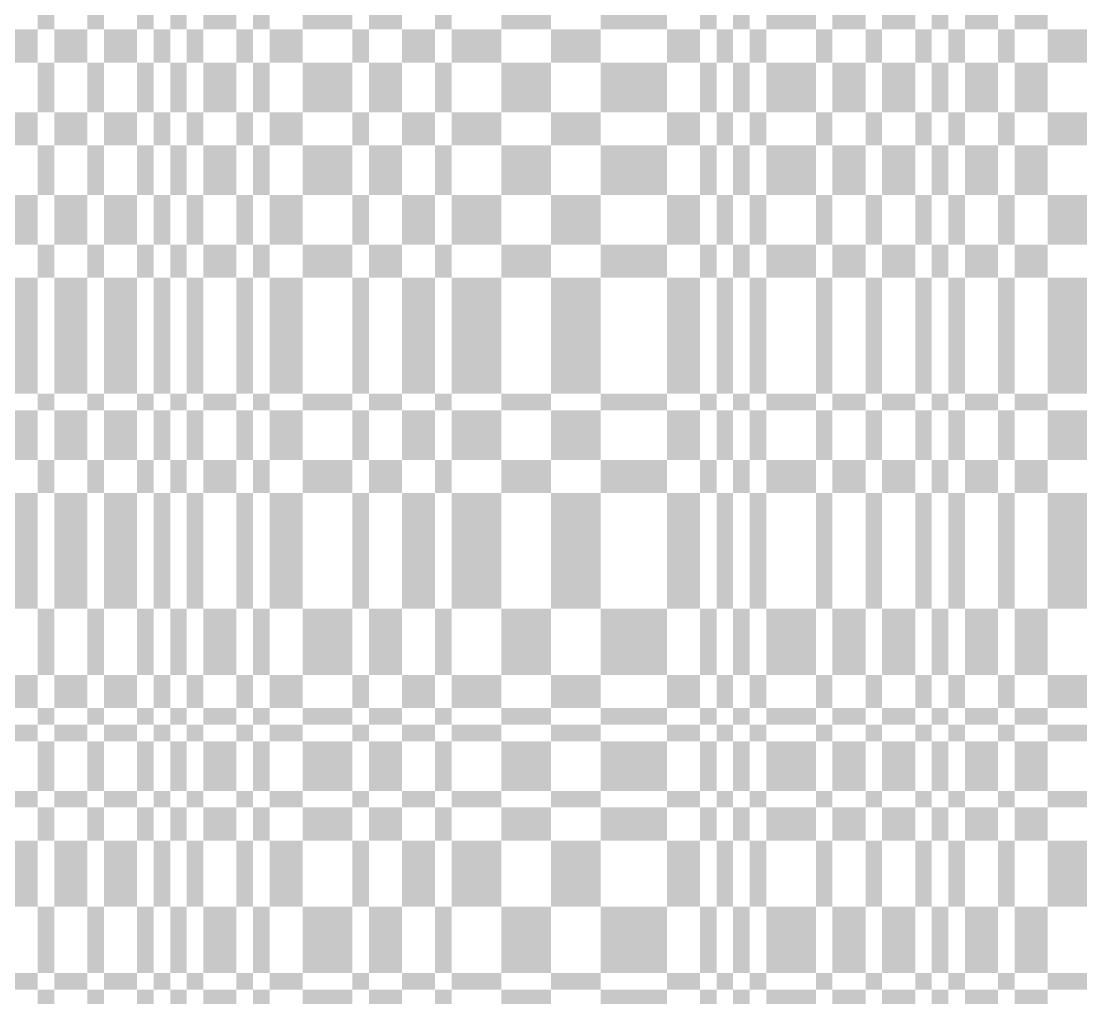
# Model space of a CAD drawing. Extents: x 0 to 10, y 0 to 10.
# Drawn here: x 6.22 to 7.5, y 6.29 to 7.47 of the extents above; entities that cross this region are included whole.
import ezdxf

# ---------------------------------------------------------------- set-up
doc = ezdxf.new("R2010")
doc.units = 0
doc.header["$MEASUREMENT"] = 0
doc.layers.add('CHROME', color=7, linetype='Continuous')

msp = doc.modelspace()

# ---------------------------------------------------------------- linework, layer by layer
at = {"layer": 'CHROME'}
for points in [[(6.24, 7.46), (6.26, 7.46), (6.24, 7.48), (6.26, 7.48)], [(6.3, 7.46), (6.32, 7.46), (6.3, 7.48), (6.32, 7.48)], [(6.36, 7.46), (6.38, 7.46), (6.36, 7.48), (6.38, 7.48)], [(6.4, 7.46), (6.42, 7.46), (6.4, 7.48), (6.42, 7.48)], [(6.44, 7.46), (6.48, 7.46), (6.44, 7.48), (6.48, 7.48)], [(6.5, 7.46), (6.52, 7.46), (6.5, 7.48), (6.52, 7.48)], [(6.56, 7.46), (6.62, 7.46), (6.56, 7.48), (6.62, 7.48)], [(6.64, 7.46), (6.68, 7.46), (6.64, 7.48), (6.68, 7.48)], [(6.72, 7.46), (6.74, 7.46), (6.72, 7.48), (6.74, 7.48)], [(6.8, 7.46), (6.86, 7.46), (6.8, 7.48), (6.86, 7.48)], [(6.92, 7.46), (7, 7.46), (6.92, 7.48), (7, 7.48)], [(7.04, 7.46), (7.06, 7.46), (7.04, 7.48), (7.06, 7.48)], [(7.08, 7.46), (7.1, 7.46), (7.08, 7.48), (7.1, 7.48)], [(7.12, 7.46), (7.18, 7.46), (7.12, 7.48), (7.18, 7.48)], [(7.2, 7.46), (7.24, 7.46), (7.2, 7.48), (7.24, 7.48)], [(7.26, 7.46), (7.3, 7.46), (7.26, 7.48), (7.3, 7.48)], [(7.32, 7.46), (7.34, 7.46), (7.32, 7.48), (7.34, 7.48)], [(7.36, 7.46), (7.4, 7.46), (7.36, 7.48), (7.4, 7.48)], [(7.42, 7.46), (7.46, 7.46), (7.42, 7.48), (7.46, 7.48)], [(6.2, 7.42), (6.24, 7.42), (6.2, 7.46), (6.24, 7.46)], [(6.26, 7.42), (6.3, 7.42), (6.26, 7.46), (6.3, 7.46)], [(6.32, 7.42), (6.36, 7.42), (6.32, 7.46), (6.36, 7.46)], [(6.38, 7.42), (6.4, 7.42), (6.38, 7.46), (6.4, 7.46)], [(6.42, 7.42), (6.44, 7.42), (6.42, 7.46), (6.44, 7.46)], [(6.48, 7.42), (6.5, 7.42), (6.48, 7.46), (6.5, 7.46)], [(6.52, 7.42), (6.56, 7.42), (6.52, 7.46), (6.56, 7.46)], [(6.62, 7.42), (6.64, 7.42), (6.62, 7.46), (6.64, 7.46)], [(6.68, 7.42), (6.72, 7.42), (6.68, 7.46), (6.72, 7.46)], [(6.74, 7.42), (6.8, 7.42), (6.74, 7.46), (6.8, 7.46)], [(6.86, 7.42), (6.92, 7.42), (6.86, 7.46), (6.92, 7.46)], [(7, 7.42), (7.04, 7.42), (7, 7.46), (7.04, 7.46)], [(7.06, 7.42), (7.08, 7.42), (7.06, 7.46), (7.08, 7.46)], [(7.1, 7.42), (7.12, 7.42), (7.1, 7.46), (7.12, 7.46)], [(7.18, 7.42), (7.2, 7.42), (7.18, 7.46), (7.2, 7.46)], [(7.24, 7.42), (7.26, 7.42), (7.24, 7.46), (7.26, 7.46)], [(7.3, 7.42), (7.32, 7.42), (7.3, 7.46), (7.32, 7.46)], [(7.34, 7.42), (7.36, 7.42), (7.34, 7.46), (7.36, 7.46)], [(7.4, 7.42), (7.42, 7.42), (7.4, 7.46), (7.42, 7.46)], [(7.46, 7.42), (7.54, 7.42), (7.46, 7.46), (7.54, 7.46)], [(6.24, 7.36), (6.26, 7.36), (6.24, 7.42), (6.26, 7.42)], [(6.3, 7.36), (6.32, 7.36), (6.3, 7.42), (6.32, 7.42)], [(6.36, 7.36), (6.38, 7.36), (6.36, 7.42), (6.38, 7.42)], [(6.4, 7.36), (6.42, 7.36), (6.4, 7.42), (6.42, 7.42)], [(6.44, 7.36), (6.48, 7.36), (6.44, 7.42), (6.48, 7.42)], [(6.5, 7.36), (6.52, 7.36), (6.5, 7.42), (6.52, 7.42)], [(6.56, 7.36), (6.62, 7.36), (6.56, 7.42), (6.62, 7.42)], [(6.64, 7.36), (6.68, 7.36), (6.64, 7.42), (6.68, 7.42)], [(6.72, 7.36), (6.74, 7.36), (6.72, 7.42), (6.74, 7.42)], [(6.8, 7.36), (6.86, 7.36), (6.8, 7.42), (6.86, 7.42)], [(6.92, 7.36), (7, 7.36), (6.92, 7.42), (7, 7.42)], [(7.04, 7.36), (7.06, 7.36), (7.04, 7.42), (7.06, 7.42)], [(7.08, 7.36), (7.1, 7.36), (7.08, 7.42), (7.1, 7.42)], [(7.12, 7.36), (7.18, 7.36), (7.12, 7.42), (7.18, 7.42)], [(7.2, 7.36), (7.24, 7.36), (7.2, 7.42), (7.24, 7.42)], [(7.26, 7.36), (7.3, 7.36), (7.26, 7.42), (7.3, 7.42)], [(7.32, 7.36), (7.34, 7.36), (7.32, 7.42), (7.34, 7.42)], [(7.36, 7.36), (7.4, 7.36), (7.36, 7.42), (7.4, 7.42)], [(7.42, 7.36), (7.46, 7.36), (7.42, 7.42), (7.46, 7.42)], [(6.2, 7.32), (6.24, 7.32), (6.2, 7.36), (6.24, 7.36)], [(6.26, 7.32), (6.3, 7.32), (6.26, 7.36), (6.3, 7.36)], [(6.32, 7.32), (6.36, 7.32), (6.32, 7.36), (6.36, 7.36)], [(6.38, 7.32), (6.4, 7.32), (6.38, 7.36), (6.4, 7.36)], [(6.42, 7.32), (6.44, 7.32), (6.42, 7.36), (6.44, 7.36)], [(6.48, 7.32), (6.5, 7.32), (6.48, 7.36), (6.5, 7.36)], [(6.52, 7.32), (6.56, 7.32), (6.52, 7.36), (6.56, 7.36)], [(6.62, 7.32), (6.64, 7.32), (6.62, 7.36), (6.64, 7.36)], [(6.68, 7.32), (6.72, 7.32), (6.68, 7.36), (6.72, 7.36)], [(6.74, 7.32), (6.8, 7.32), (6.74, 7.36), (6.8, 7.36)], [(6.86, 7.32), (6.92, 7.32), (6.86, 7.36), (6.92, 7.36)], [(7, 7.32), (7.04, 7.32), (7, 7.36), (7.04, 7.36)], [(7.06, 7.32), (7.08, 7.32), (7.06, 7.36), (7.08, 7.36)], [(7.1, 7.32), (7.12, 7.32), (7.1, 7.36), (7.12, 7.36)], [(7.18, 7.32), (7.2, 7.32), (7.18, 7.36), (7.2, 7.36)], [(7.24, 7.32), (7.26, 7.32), (7.24, 7.36), (7.26, 7.36)], [(7.3, 7.32), (7.32, 7.32), (7.3, 7.36), (7.32, 7.36)], [(7.34, 7.32), (7.36, 7.32), (7.34, 7.36), (7.36, 7.36)], [(7.4, 7.32), (7.42, 7.32), (7.4, 7.36), (7.42, 7.36)], [(7.46, 7.32), (7.54, 7.32), (7.46, 7.36), (7.54, 7.36)], [(6.24, 7.26), (6.26, 7.26), (6.24, 7.32), (6.26, 7.32)], [(6.3, 7.26), (6.32, 7.26), (6.3, 7.32), (6.32, 7.32)], [(6.36, 7.26), (6.38, 7.26), (6.36, 7.32), (6.38, 7.32)], [(6.4, 7.26), (6.42, 7.26), (6.4, 7.32), (6.42, 7.32)], [(6.44, 7.26), (6.48, 7.26), (6.44, 7.32), (6.48, 7.32)], [(6.5, 7.26), (6.52, 7.26), (6.5, 7.32), (6.52, 7.32)], [(6.56, 7.26), (6.62, 7.26), (6.56, 7.32), (6.62, 7.32)], [(6.64, 7.26), (6.68, 7.26), (6.64, 7.32), (6.68, 7.32)], [(6.72, 7.26), (6.74, 7.26), (6.72, 7.32), (6.74, 7.32)], [(6.8, 7.26), (6.86, 7.26), (6.8, 7.32), (6.86, 7.32)], [(6.92, 7.26), (7, 7.26), (6.92, 7.32), (7, 7.32)], [(7.04, 7.26), (7.06, 7.26), (7.04, 7.32), (7.06, 7.32)], [(7.08, 7.26), (7.1, 7.26), (7.08, 7.32), (7.1, 7.32)], [(7.12, 7.26), (7.18, 7.26), (7.12, 7.32), (7.18, 7.32)], [(7.2, 7.26), (7.24, 7.26), (7.2, 7.32), (7.24, 7.32)], [(7.26, 7.26), (7.3, 7.26), (7.26, 7.32), (7.3, 7.32)], [(7.32, 7.26), (7.34, 7.26), (7.32, 7.32), (7.34, 7.32)], [(7.36, 7.26), (7.4, 7.26), (7.36, 7.32), (7.4, 7.32)], [(7.42, 7.26), (7.46, 7.26), (7.42, 7.32), (7.46, 7.32)], [(6.2, 7.2), (6.24, 7.2), (6.2, 7.26), (6.24, 7.26)], [(6.26, 7.2), (6.3, 7.2), (6.26, 7.26), (6.3, 7.26)], [(6.32, 7.2), (6.36, 7.2), (6.32, 7.26), (6.36, 7.26)], [(6.38, 7.2), (6.4, 7.2), (6.38, 7.26), (6.4, 7.26)], [(6.42, 7.2), (6.44, 7.2), (6.42, 7.26), (6.44, 7.26)], [(6.48, 7.2), (6.5, 7.2), (6.48, 7.26), (6.5, 7.26)], [(6.52, 7.2), (6.56, 7.2), (6.52, 7.26), (6.56, 7.26)], [(6.62, 7.2), (6.64, 7.2), (6.62, 7.26), (6.64, 7.26)], [(6.68, 7.2), (6.72, 7.2), (6.68, 7.26), (6.72, 7.26)], [(6.74, 7.2), (6.8, 7.2), (6.74, 7.26), (6.8, 7.26)], [(6.86, 7.2), (6.92, 7.2), (6.86, 7.26), (6.92, 7.26)], [(7, 7.2), (7.04, 7.2), (7, 7.26), (7.04, 7.26)], [(7.06, 7.2), (7.08, 7.2), (7.06, 7.26), (7.08, 7.26)], [(7.1, 7.2), (7.12, 7.2), (7.1, 7.26), (7.12, 7.26)], [(7.18, 7.2), (7.2, 7.2), (7.18, 7.26), (7.2, 7.26)], [(7.24, 7.2), (7.26, 7.2), (7.24, 7.26), (7.26, 7.26)], [(7.3, 7.2), (7.32, 7.2), (7.3, 7.26), (7.32, 7.26)], [(7.34, 7.2), (7.36, 7.2), (7.34, 7.26), (7.36, 7.26)], [(7.4, 7.2), (7.42, 7.2), (7.4, 7.26), (7.42, 7.26)], [(7.46, 7.2), (7.54, 7.2), (7.46, 7.26), (7.54, 7.26)], [(6.24, 7.16), (6.26, 7.16), (6.24, 7.2), (6.26, 7.2)], [(6.3, 7.16), (6.32, 7.16), (6.3, 7.2), (6.32, 7.2)], [(6.36, 7.16), (6.38, 7.16), (6.36, 7.2), (6.38, 7.2)], [(6.4, 7.16), (6.42, 7.16), (6.4, 7.2), (6.42, 7.2)], [(6.44, 7.16), (6.48, 7.16), (6.44, 7.2), (6.48, 7.2)], [(6.5, 7.16), (6.52, 7.16), (6.5, 7.2), (6.52, 7.2)], [(6.56, 7.16), (6.62, 7.16), (6.56, 7.2), (6.62, 7.2)], [(6.64, 7.16), (6.68, 7.16), (6.64, 7.2), (6.68, 7.2)], [(6.72, 7.16), (6.74, 7.16), (6.72, 7.2), (6.74, 7.2)], [(6.8, 7.16), (6.86, 7.16), (6.8, 7.2), (6.86, 7.2)], [(6.92, 7.16), (7, 7.16), (6.92, 7.2), (7, 7.2)], [(7.04, 7.16), (7.06, 7.16), (7.04, 7.2), (7.06, 7.2)], [(7.08, 7.16), (7.1, 7.16), (7.08, 7.2), (7.1, 7.2)], [(7.12, 7.16), (7.18, 7.16), (7.12, 7.2), (7.18, 7.2)], [(7.2, 7.16), (7.24, 7.16), (7.2, 7.2), (7.24, 7.2)], [(7.26, 7.16), (7.3, 7.16), (7.26, 7.2), (7.3, 7.2)], [(7.32, 7.16), (7.34, 7.16), (7.32, 7.2), (7.34, 7.2)], [(7.36, 7.16), (7.4, 7.16), (7.36, 7.2), (7.4, 7.2)], [(7.42, 7.16), (7.46, 7.16), (7.42, 7.2), (7.46, 7.2)], [(6.2, 7.02), (6.24, 7.02), (6.2, 7.16), (6.24, 7.16)], [(6.26, 7.02), (6.3, 7.02), (6.26, 7.16), (6.3, 7.16)], [(6.32, 7.02), (6.36, 7.02), (6.32, 7.16), (6.36, 7.16)], [(6.38, 7.02), (6.4, 7.02), (6.38, 7.16), (6.4, 7.16)], [(6.42, 7.02), (6.44, 7.02), (6.42, 7.16), (6.44, 7.16)], [(6.48, 7.02), (6.5, 7.02), (6.48, 7.16), (6.5, 7.16)], [(6.52, 7.02), (6.56, 7.02), (6.52, 7.16), (6.56, 7.16)], [(6.62, 7.02), (6.64, 7.02), (6.62, 7.16), (6.64, 7.16)], [(6.68, 7.02), (6.72, 7.02), (6.68, 7.16), (6.72, 7.16)], [(6.74, 7.02), (6.8, 7.02), (6.74, 7.16), (6.8, 7.16)], [(6.86, 7.02), (6.92, 7.02), (6.86, 7.16), (6.92, 7.16)], [(7, 7.02), (7.04, 7.02), (7, 7.16), (7.04, 7.16)], [(7.06, 7.02), (7.08, 7.02), (7.06, 7.16), (7.08, 7.16)], [(7.1, 7.02), (7.12, 7.02), (7.1, 7.16), (7.12, 7.16)], [(7.18, 7.02), (7.2, 7.02), (7.18, 7.16), (7.2, 7.16)], [(7.24, 7.02), (7.26, 7.02), (7.24, 7.16), (7.26, 7.16)], [(7.3, 7.02), (7.32, 7.02), (7.3, 7.16), (7.32, 7.16)], [(7.34, 7.02), (7.36, 7.02), (7.34, 7.16), (7.36, 7.16)], [(7.4, 7.02), (7.42, 7.02), (7.4, 7.16), (7.42, 7.16)], [(7.46, 7.02), (7.54, 7.02), (7.46, 7.16), (7.54, 7.16)], [(6.24, 7), (6.26, 7), (6.24, 7.02), (6.26, 7.02)], [(6.3, 7), (6.32, 7), (6.3, 7.02), (6.32, 7.02)], [(6.36, 7), (6.38, 7), (6.36, 7.02), (6.38, 7.02)], [(6.4, 7), (6.42, 7), (6.4, 7.02), (6.42, 7.02)], [(6.44, 7), (6.48, 7), (6.44, 7.02), (6.48, 7.02)], [(6.5, 7), (6.52, 7), (6.5, 7.02), (6.52, 7.02)], [(6.56, 7), (6.62, 7), (6.56, 7.02), (6.62, 7.02)], [(6.64, 7), (6.68, 7), (6.64, 7.02), (6.68, 7.02)], [(6.72, 7), (6.74, 7), (6.72, 7.02), (6.74, 7.02)], [(6.8, 7), (6.86, 7), (6.8, 7.02), (6.86, 7.02)], [(6.92, 7), (7, 7), (6.92, 7.02), (7, 7.02)], [(7.04, 7), (7.06, 7), (7.04, 7.02), (7.06, 7.02)], [(7.08, 7), (7.1, 7), (7.08, 7.02), (7.1, 7.02)], [(7.12, 7), (7.18, 7), (7.12, 7.02), (7.18, 7.02)], [(7.2, 7), (7.24, 7), (7.2, 7.02), (7.24, 7.02)], [(7.26, 7), (7.3, 7), (7.26, 7.02), (7.3, 7.02)], [(7.32, 7), (7.34, 7), (7.32, 7.02), (7.34, 7.02)], [(7.36, 7), (7.4, 7), (7.36, 7.02), (7.4, 7.02)], [(7.42, 7), (7.46, 7), (7.42, 7.02), (7.46, 7.02)], [(6.2, 6.94), (6.24, 6.94), (6.2, 7), (6.24, 7)], [(6.26, 6.94), (6.3, 6.94), (6.26, 7), (6.3, 7)], [(6.32, 6.94), (6.36, 6.94), (6.32, 7), (6.36, 7)], [(6.38, 6.94), (6.4, 6.94), (6.38, 7), (6.4, 7)], [(6.42, 6.94), (6.44, 6.94), (6.42, 7), (6.44, 7)], [(6.48, 6.94), (6.5, 6.94), (6.48, 7), (6.5, 7)], [(6.52, 6.94), (6.56, 6.94), (6.52, 7), (6.56, 7)], [(6.62, 6.94), (6.64, 6.94), (6.62, 7), (6.64, 7)], [(6.68, 6.94), (6.72, 6.94), (6.68, 7), (6.72, 7)], [(6.74, 6.94), (6.8, 6.94), (6.74, 7), (6.8, 7)], [(6.86, 6.94), (6.92, 6.94), (6.86, 7), (6.92, 7)], [(7, 6.94), (7.04, 6.94), (7, 7), (7.04, 7)], [(7.06, 6.94), (7.08, 6.94), (7.06, 7), (7.08, 7)], [(7.1, 6.94), (7.12, 6.94), (7.1, 7), (7.12, 7)], [(7.18, 6.94), (7.2, 6.94), (7.18, 7), (7.2, 7)], [(7.24, 6.94), (7.26, 6.94), (7.24, 7), (7.26, 7)], [(7.3, 6.94), (7.32, 6.94), (7.3, 7), (7.32, 7)], [(7.34, 6.94), (7.36, 6.94), (7.34, 7), (7.36, 7)], [(7.4, 6.94), (7.42, 6.94), (7.4, 7), (7.42, 7)], [(7.46, 6.94), (7.54, 6.94), (7.46, 7), (7.54, 7)], [(6.24, 6.9), (6.26, 6.9), (6.24, 6.94), (6.26, 6.94)], [(6.3, 6.9), (6.32, 6.9), (6.3, 6.94), (6.32, 6.94)], [(6.36, 6.9), (6.38, 6.9), (6.36, 6.94), (6.38, 6.94)], [(6.4, 6.9), (6.42, 6.9), (6.4, 6.94), (6.42, 6.94)], [(6.44, 6.9), (6.48, 6.9), (6.44, 6.94), (6.48, 6.94)], [(6.5, 6.9), (6.52, 6.9), (6.5, 6.94), (6.52, 6.94)], [(6.56, 6.9), (6.62, 6.9), (6.56, 6.94), (6.62, 6.94)], [(6.64, 6.9), (6.68, 6.9), (6.64, 6.94), (6.68, 6.94)], [(6.72, 6.9), (6.74, 6.9), (6.72, 6.94), (6.74, 6.94)], [(6.8, 6.9), (6.86, 6.9), (6.8, 6.94), (6.86, 6.94)], [(6.92, 6.9), (7, 6.9), (6.92, 6.94), (7, 6.94)], [(7.04, 6.9), (7.06, 6.9), (7.04, 6.94), (7.06, 6.94)], [(7.08, 6.9), (7.1, 6.9), (7.08, 6.94), (7.1, 6.94)], [(7.12, 6.9), (7.18, 6.9), (7.12, 6.94), (7.18, 6.94)], [(7.2, 6.9), (7.24, 6.9), (7.2, 6.94), (7.24, 6.94)], [(7.26, 6.9), (7.3, 6.9), (7.26, 6.94), (7.3, 6.94)], [(7.32, 6.9), (7.34, 6.9), (7.32, 6.94), (7.34, 6.94)], [(7.36, 6.9), (7.4, 6.9), (7.36, 6.94), (7.4, 6.94)], [(7.42, 6.9), (7.46, 6.9), (7.42, 6.94), (7.46, 6.94)], [(6.2, 6.76), (6.24, 6.76), (6.2, 6.9), (6.24, 6.9)], [(6.26, 6.76), (6.3, 6.76), (6.26, 6.9), (6.3, 6.9)], [(6.32, 6.76), (6.36, 6.76), (6.32, 6.9), (6.36, 6.9)], [(6.38, 6.76), (6.4, 6.76), (6.38, 6.9), (6.4, 6.9)], [(6.42, 6.76), (6.44, 6.76), (6.42, 6.9), (6.44, 6.9)], [(6.48, 6.76), (6.5, 6.76), (6.48, 6.9), (6.5, 6.9)], [(6.52, 6.76), (6.56, 6.76), (6.52, 6.9), (6.56, 6.9)], [(6.62, 6.76), (6.64, 6.76), (6.62, 6.9), (6.64, 6.9)], [(6.68, 6.76), (6.72, 6.76), (6.68, 6.9), (6.72, 6.9)], [(6.74, 6.76), (6.8, 6.76), (6.74, 6.9), (6.8, 6.9)], [(6.86, 6.76), (6.92, 6.76), (6.86, 6.9), (6.92, 6.9)], [(7, 6.76), (7.04, 6.76), (7, 6.9), (7.04, 6.9)], [(7.06, 6.76), (7.08, 6.76), (7.06, 6.9), (7.08, 6.9)], [(7.1, 6.76), (7.12, 6.76), (7.1, 6.9), (7.12, 6.9)], [(7.18, 6.76), (7.2, 6.76), (7.18, 6.9), (7.2, 6.9)], [(7.24, 6.76), (7.26, 6.76), (7.24, 6.9), (7.26, 6.9)], [(7.3, 6.76), (7.32, 6.76), (7.3, 6.9), (7.32, 6.9)], [(7.34, 6.76), (7.36, 6.76), (7.34, 6.9), (7.36, 6.9)], [(7.4, 6.76), (7.42, 6.76), (7.4, 6.9), (7.42, 6.9)], [(7.46, 6.76), (7.54, 6.76), (7.46, 6.9), (7.54, 6.9)], [(6.24, 6.68), (6.26, 6.68), (6.24, 6.76), (6.26, 6.76)], [(6.3, 6.68), (6.32, 6.68), (6.3, 6.76), (6.32, 6.76)], [(6.36, 6.68), (6.38, 6.68), (6.36, 6.76), (6.38, 6.76)], [(6.4, 6.68), (6.42, 6.68), (6.4, 6.76), (6.42, 6.76)], [(6.44, 6.68), (6.48, 6.68), (6.44, 6.76), (6.48, 6.76)], [(6.5, 6.68), (6.52, 6.68), (6.5, 6.76), (6.52, 6.76)], [(6.56, 6.68), (6.62, 6.68), (6.56, 6.76), (6.62, 6.76)], [(6.64, 6.68), (6.68, 6.68), (6.64, 6.76), (6.68, 6.76)], [(6.72, 6.68), (6.74, 6.68), (6.72, 6.76), (6.74, 6.76)], [(6.8, 6.68), (6.86, 6.68), (6.8, 6.76), (6.86, 6.76)], [(6.92, 6.68), (7, 6.68), (6.92, 6.76), (7, 6.76)], [(7.04, 6.68), (7.06, 6.68), (7.04, 6.76), (7.06, 6.76)], [(7.08, 6.68), (7.1, 6.68), (7.08, 6.76), (7.1, 6.76)], [(7.12, 6.68), (7.18, 6.68), (7.12, 6.76), (7.18, 6.76)], [(7.2, 6.68), (7.24, 6.68), (7.2, 6.76), (7.24, 6.76)], [(7.26, 6.68), (7.3, 6.68), (7.26, 6.76), (7.3, 6.76)], [(7.32, 6.68), (7.34, 6.68), (7.32, 6.76), (7.34, 6.76)], [(7.36, 6.68), (7.4, 6.68), (7.36, 6.76), (7.4, 6.76)], [(7.42, 6.68), (7.46, 6.68), (7.42, 6.76), (7.46, 6.76)], [(6.2, 6.64), (6.24, 6.64), (6.2, 6.68), (6.24, 6.68)], [(6.26, 6.64), (6.3, 6.64), (6.26, 6.68), (6.3, 6.68)], [(6.32, 6.64), (6.36, 6.64), (6.32, 6.68), (6.36, 6.68)], [(6.38, 6.64), (6.4, 6.64), (6.38, 6.68), (6.4, 6.68)], [(6.42, 6.64), (6.44, 6.64), (6.42, 6.68), (6.44, 6.68)], [(6.48, 6.64), (6.5, 6.64), (6.48, 6.68), (6.5, 6.68)], [(6.52, 6.64), (6.56, 6.64), (6.52, 6.68), (6.56, 6.68)], [(6.62, 6.64), (6.64, 6.64), (6.62, 6.68), (6.64, 6.68)], [(6.68, 6.64), (6.72, 6.64), (6.68, 6.68), (6.72, 6.68)], [(6.74, 6.64), (6.8, 6.64), (6.74, 6.68), (6.8, 6.68)], [(6.86, 6.64), (6.92, 6.64), (6.86, 6.68), (6.92, 6.68)], [(7, 6.64), (7.04, 6.64), (7, 6.68), (7.04, 6.68)], [(7.06, 6.64), (7.08, 6.64), (7.06, 6.68), (7.08, 6.68)], [(7.1, 6.64), (7.12, 6.64), (7.1, 6.68), (7.12, 6.68)], [(7.18, 6.64), (7.2, 6.64), (7.18, 6.68), (7.2, 6.68)], [(7.24, 6.64), (7.26, 6.64), (7.24, 6.68), (7.26, 6.68)], [(7.3, 6.64), (7.32, 6.64), (7.3, 6.68), (7.32, 6.68)], [(7.34, 6.64), (7.36, 6.64), (7.34, 6.68), (7.36, 6.68)], [(7.4, 6.64), (7.42, 6.64), (7.4, 6.68), (7.42, 6.68)], [(7.46, 6.64), (7.54, 6.64), (7.46, 6.68), (7.54, 6.68)], [(6.24, 6.62), (6.26, 6.62), (6.24, 6.64), (6.26, 6.64)], [(6.3, 6.62), (6.32, 6.62), (6.3, 6.64), (6.32, 6.64)], [(6.36, 6.62), (6.38, 6.62), (6.36, 6.64), (6.38, 6.64)], [(6.4, 6.62), (6.42, 6.62), (6.4, 6.64), (6.42, 6.64)], [(6.44, 6.62), (6.48, 6.62), (6.44, 6.64), (6.48, 6.64)], [(6.5, 6.62), (6.52, 6.62), (6.5, 6.64), (6.52, 6.64)], [(6.56, 6.62), (6.62, 6.62), (6.56, 6.64), (6.62, 6.64)], [(6.64, 6.62), (6.68, 6.62), (6.64, 6.64), (6.68, 6.64)], [(6.72, 6.62), (6.74, 6.62), (6.72, 6.64), (6.74, 6.64)], [(6.8, 6.62), (6.86, 6.62), (6.8, 6.64), (6.86, 6.64)], [(6.92, 6.62), (7, 6.62), (6.92, 6.64), (7, 6.64)], [(7.04, 6.62), (7.06, 6.62), (7.04, 6.64), (7.06, 6.64)], [(7.08, 6.62), (7.1, 6.62), (7.08, 6.64), (7.1, 6.64)], [(7.12, 6.62), (7.18, 6.62), (7.12, 6.64), (7.18, 6.64)], [(7.2, 6.62), (7.24, 6.62), (7.2, 6.64), (7.24, 6.64)], [(7.26, 6.62), (7.3, 6.62), (7.26, 6.64), (7.3, 6.64)], [(7.32, 6.62), (7.34, 6.62), (7.32, 6.64), (7.34, 6.64)], [(7.36, 6.62), (7.4, 6.62), (7.36, 6.64), (7.4, 6.64)], [(7.42, 6.62), (7.46, 6.62), (7.42, 6.64), (7.46, 6.64)], [(6.2, 6.6), (6.24, 6.6), (6.2, 6.62), (6.24, 6.62)], [(6.26, 6.6), (6.3, 6.6), (6.26, 6.62), (6.3, 6.62)], [(6.32, 6.6), (6.36, 6.6), (6.32, 6.62), (6.36, 6.62)], [(6.38, 6.6), (6.4, 6.6), (6.38, 6.62), (6.4, 6.62)], [(6.42, 6.6), (6.44, 6.6), (6.42, 6.62), (6.44, 6.62)], [(6.48, 6.6), (6.5, 6.6), (6.48, 6.62), (6.5, 6.62)], [(6.52, 6.6), (6.56, 6.6), (6.52, 6.62), (6.56, 6.62)], [(6.62, 6.6), (6.64, 6.6), (6.62, 6.62), (6.64, 6.62)], [(6.68, 6.6), (6.72, 6.6), (6.68, 6.62), (6.72, 6.62)], [(6.74, 6.6), (6.8, 6.6), (6.74, 6.62), (6.8, 6.62)], [(6.86, 6.6), (6.92, 6.6), (6.86, 6.62), (6.92, 6.62)], [(7, 6.6), (7.04, 6.6), (7, 6.62), (7.04, 6.62)], [(7.06, 6.6), (7.08, 6.6), (7.06, 6.62), (7.08, 6.62)], [(7.1, 6.6), (7.12, 6.6), (7.1, 6.62), (7.12, 6.62)], [(7.18, 6.6), (7.2, 6.6), (7.18, 6.62), (7.2, 6.62)], [(7.24, 6.6), (7.26, 6.6), (7.24, 6.62), (7.26, 6.62)], [(7.3, 6.6), (7.32, 6.6), (7.3, 6.62), (7.32, 6.62)], [(7.34, 6.6), (7.36, 6.6), (7.34, 6.62), (7.36, 6.62)], [(7.4, 6.6), (7.42, 6.6), (7.4, 6.62), (7.42, 6.62)], [(7.46, 6.6), (7.54, 6.6), (7.46, 6.62), (7.54, 6.62)], [(6.24, 6.54), (6.26, 6.54), (6.24, 6.6), (6.26, 6.6)], [(6.3, 6.54), (6.32, 6.54), (6.3, 6.6), (6.32, 6.6)], [(6.36, 6.54), (6.38, 6.54), (6.36, 6.6), (6.38, 6.6)], [(6.4, 6.54), (6.42, 6.54), (6.4, 6.6), (6.42, 6.6)], [(6.44, 6.54), (6.48, 6.54), (6.44, 6.6), (6.48, 6.6)], [(6.5, 6.54), (6.52, 6.54), (6.5, 6.6), (6.52, 6.6)], [(6.56, 6.54), (6.62, 6.54), (6.56, 6.6), (6.62, 6.6)], [(6.64, 6.54), (6.68, 6.54), (6.64, 6.6), (6.68, 6.6)], [(6.72, 6.54), (6.74, 6.54), (6.72, 6.6), (6.74, 6.6)], [(6.8, 6.54), (6.86, 6.54), (6.8, 6.6), (6.86, 6.6)], [(6.92, 6.54), (7, 6.54), (6.92, 6.6), (7, 6.6)], [(7.04, 6.54), (7.06, 6.54), (7.04, 6.6), (7.06, 6.6)], [(7.08, 6.54), (7.1, 6.54), (7.08, 6.6), (7.1, 6.6)], [(7.12, 6.54), (7.18, 6.54), (7.12, 6.6), (7.18, 6.6)], [(7.2, 6.54), (7.24, 6.54), (7.2, 6.6), (7.24, 6.6)], [(7.26, 6.54), (7.3, 6.54), (7.26, 6.6), (7.3, 6.6)], [(7.32, 6.54), (7.34, 6.54), (7.32, 6.6), (7.34, 6.6)], [(7.36, 6.54), (7.4, 6.54), (7.36, 6.6), (7.4, 6.6)], [(7.42, 6.54), (7.46, 6.54), (7.42, 6.6), (7.46, 6.6)], [(6.2, 6.52), (6.24, 6.52), (6.2, 6.54), (6.24, 6.54)], [(6.26, 6.52), (6.3, 6.52), (6.26, 6.54), (6.3, 6.54)], [(6.32, 6.52), (6.36, 6.52), (6.32, 6.54), (6.36, 6.54)], [(6.38, 6.52), (6.4, 6.52), (6.38, 6.54), (6.4, 6.54)], [(6.42, 6.52), (6.44, 6.52), (6.42, 6.54), (6.44, 6.54)], [(6.48, 6.52), (6.5, 6.52), (6.48, 6.54), (6.5, 6.54)], [(6.52, 6.52), (6.56, 6.52), (6.52, 6.54), (6.56, 6.54)], [(6.62, 6.52), (6.64, 6.52), (6.62, 6.54), (6.64, 6.54)], [(6.68, 6.52), (6.72, 6.52), (6.68, 6.54), (6.72, 6.54)], [(6.74, 6.52), (6.8, 6.52), (6.74, 6.54), (6.8, 6.54)], [(6.86, 6.52), (6.92, 6.52), (6.86, 6.54), (6.92, 6.54)], [(7, 6.52), (7.04, 6.52), (7, 6.54), (7.04, 6.54)], [(7.06, 6.52), (7.08, 6.52), (7.06, 6.54), (7.08, 6.54)], [(7.1, 6.52), (7.12, 6.52), (7.1, 6.54), (7.12, 6.54)], [(7.18, 6.52), (7.2, 6.52), (7.18, 6.54), (7.2, 6.54)], [(7.24, 6.52), (7.26, 6.52), (7.24, 6.54), (7.26, 6.54)], [(7.3, 6.52), (7.32, 6.52), (7.3, 6.54), (7.32, 6.54)], [(7.34, 6.52), (7.36, 6.52), (7.34, 6.54), (7.36, 6.54)], [(7.4, 6.52), (7.42, 6.52), (7.4, 6.54), (7.42, 6.54)], [(7.46, 6.52), (7.54, 6.52), (7.46, 6.54), (7.54, 6.54)], [(6.24, 6.48), (6.26, 6.48), (6.24, 6.52), (6.26, 6.52)], [(6.3, 6.48), (6.32, 6.48), (6.3, 6.52), (6.32, 6.52)], [(6.36, 6.48), (6.38, 6.48), (6.36, 6.52), (6.38, 6.52)], [(6.4, 6.48), (6.42, 6.48), (6.4, 6.52), (6.42, 6.52)], [(6.44, 6.48), (6.48, 6.48), (6.44, 6.52), (6.48, 6.52)], [(6.5, 6.48), (6.52, 6.48), (6.5, 6.52), (6.52, 6.52)], [(6.56, 6.48), (6.62, 6.48), (6.56, 6.52), (6.62, 6.52)], [(6.64, 6.48), (6.68, 6.48), (6.64, 6.52), (6.68, 6.52)], [(6.72, 6.48), (6.74, 6.48), (6.72, 6.52), (6.74, 6.52)], [(6.8, 6.48), (6.86, 6.48), (6.8, 6.52), (6.86, 6.52)], [(6.92, 6.48), (7, 6.48), (6.92, 6.52), (7, 6.52)], [(7.04, 6.48), (7.06, 6.48), (7.04, 6.52), (7.06, 6.52)], [(7.08, 6.48), (7.1, 6.48), (7.08, 6.52), (7.1, 6.52)], [(7.12, 6.48), (7.18, 6.48), (7.12, 6.52), (7.18, 6.52)], [(7.2, 6.48), (7.24, 6.48), (7.2, 6.52), (7.24, 6.52)], [(7.26, 6.48), (7.3, 6.48), (7.26, 6.52), (7.3, 6.52)], [(7.32, 6.48), (7.34, 6.48), (7.32, 6.52), (7.34, 6.52)], [(7.36, 6.48), (7.4, 6.48), (7.36, 6.52), (7.4, 6.52)], [(7.42, 6.48), (7.46, 6.48), (7.42, 6.52), (7.46, 6.52)], [(6.2, 6.4), (6.24, 6.4), (6.2, 6.48), (6.24, 6.48)], [(6.26, 6.4), (6.3, 6.4), (6.26, 6.48), (6.3, 6.48)], [(6.32, 6.4), (6.36, 6.4), (6.32, 6.48), (6.36, 6.48)], [(6.38, 6.4), (6.4, 6.4), (6.38, 6.48), (6.4, 6.48)], [(6.42, 6.4), (6.44, 6.4), (6.42, 6.48), (6.44, 6.48)], [(6.48, 6.4), (6.5, 6.4), (6.48, 6.48), (6.5, 6.48)], [(6.52, 6.4), (6.56, 6.4), (6.52, 6.48), (6.56, 6.48)], [(6.62, 6.4), (6.64, 6.4), (6.62, 6.48), (6.64, 6.48)], [(6.68, 6.4), (6.72, 6.4), (6.68, 6.48), (6.72, 6.48)], [(6.74, 6.4), (6.8, 6.4), (6.74, 6.48), (6.8, 6.48)], [(6.86, 6.4), (6.92, 6.4), (6.86, 6.48), (6.92, 6.48)], [(7, 6.4), (7.04, 6.4), (7, 6.48), (7.04, 6.48)], [(7.06, 6.4), (7.08, 6.4), (7.06, 6.48), (7.08, 6.48)], [(7.1, 6.4), (7.12, 6.4), (7.1, 6.48), (7.12, 6.48)], [(7.18, 6.4), (7.2, 6.4), (7.18, 6.48), (7.2, 6.48)], [(7.24, 6.4), (7.26, 6.4), (7.24, 6.48), (7.26, 6.48)], [(7.3, 6.4), (7.32, 6.4), (7.3, 6.48), (7.32, 6.48)], [(7.34, 6.4), (7.36, 6.4), (7.34, 6.48), (7.36, 6.48)], [(7.4, 6.4), (7.42, 6.4), (7.4, 6.48), (7.42, 6.48)], [(7.46, 6.4), (7.54, 6.4), (7.46, 6.48), (7.54, 6.48)], [(6.24, 6.32), (6.26, 6.32), (6.24, 6.4), (6.26, 6.4)], [(6.3, 6.32), (6.32, 6.32), (6.3, 6.4), (6.32, 6.4)], [(6.36, 6.32), (6.38, 6.32), (6.36, 6.4), (6.38, 6.4)], [(6.4, 6.32), (6.42, 6.32), (6.4, 6.4), (6.42, 6.4)], [(6.44, 6.32), (6.48, 6.32), (6.44, 6.4), (6.48, 6.4)], [(6.5, 6.32), (6.52, 6.32), (6.5, 6.4), (6.52, 6.4)], [(6.56, 6.32), (6.62, 6.32), (6.56, 6.4), (6.62, 6.4)], [(6.64, 6.32), (6.68, 6.32), (6.64, 6.4), (6.68, 6.4)], [(6.72, 6.32), (6.74, 6.32), (6.72, 6.4), (6.74, 6.4)], [(6.8, 6.32), (6.86, 6.32), (6.8, 6.4), (6.86, 6.4)], [(6.92, 6.32), (7, 6.32), (6.92, 6.4), (7, 6.4)], [(7.04, 6.32), (7.06, 6.32), (7.04, 6.4), (7.06, 6.4)], [(7.08, 6.32), (7.1, 6.32), (7.08, 6.4), (7.1, 6.4)], [(7.12, 6.32), (7.18, 6.32), (7.12, 6.4), (7.18, 6.4)], [(7.2, 6.32), (7.24, 6.32), (7.2, 6.4), (7.24, 6.4)], [(7.26, 6.32), (7.3, 6.32), (7.26, 6.4), (7.3, 6.4)], [(7.32, 6.32), (7.34, 6.32), (7.32, 6.4), (7.34, 6.4)], [(7.36, 6.32), (7.4, 6.32), (7.36, 6.4), (7.4, 6.4)], [(7.42, 6.32), (7.46, 6.32), (7.42, 6.4), (7.46, 6.4)], [(6.2, 6.3), (6.24, 6.3), (6.2, 6.32), (6.24, 6.32)], [(6.26, 6.3), (6.3, 6.3), (6.26, 6.32), (6.3, 6.32)], [(6.32, 6.3), (6.36, 6.3), (6.32, 6.32), (6.36, 6.32)], [(6.38, 6.3), (6.4, 6.3), (6.38, 6.32), (6.4, 6.32)], [(6.42, 6.3), (6.44, 6.3), (6.42, 6.32), (6.44, 6.32)], [(6.48, 6.3), (6.5, 6.3), (6.48, 6.32), (6.5, 6.32)], [(6.52, 6.3), (6.56, 6.3), (6.52, 6.32), (6.56, 6.32)], [(6.62, 6.3), (6.64, 6.3), (6.62, 6.32), (6.64, 6.32)], [(6.68, 6.3), (6.72, 6.3), (6.68, 6.32), (6.72, 6.32)], [(6.74, 6.3), (6.8, 6.3), (6.74, 6.32), (6.8, 6.32)], [(6.86, 6.3), (6.92, 6.3), (6.86, 6.32), (6.92, 6.32)], [(7, 6.3), (7.04, 6.3), (7, 6.32), (7.04, 6.32)], [(7.06, 6.3), (7.08, 6.3), (7.06, 6.32), (7.08, 6.32)], [(7.1, 6.3), (7.12, 6.3), (7.1, 6.32), (7.12, 6.32)], [(7.18, 6.3), (7.2, 6.3), (7.18, 6.32), (7.2, 6.32)], [(7.24, 6.3), (7.26, 6.3), (7.24, 6.32), (7.26, 6.32)], [(7.3, 6.3), (7.32, 6.3), (7.3, 6.32), (7.32, 6.32)], [(7.34, 6.3), (7.36, 6.3), (7.34, 6.32), (7.36, 6.32)], [(7.4, 6.3), (7.42, 6.3), (7.4, 6.32), (7.42, 6.32)], [(7.46, 6.3), (7.54, 6.3), (7.46, 6.32), (7.54, 6.32)], [(6.24, 6.28), (6.26, 6.28), (6.24, 6.3), (6.26, 6.3)], [(6.3, 6.28), (6.32, 6.28), (6.3, 6.3), (6.32, 6.3)], [(6.36, 6.28), (6.38, 6.28), (6.36, 6.3), (6.38, 6.3)], [(6.4, 6.28), (6.42, 6.28), (6.4, 6.3), (6.42, 6.3)], [(6.44, 6.28), (6.48, 6.28), (6.44, 6.3), (6.48, 6.3)], [(6.5, 6.28), (6.52, 6.28), (6.5, 6.3), (6.52, 6.3)], [(6.56, 6.28), (6.62, 6.28), (6.56, 6.3), (6.62, 6.3)], [(6.64, 6.28), (6.68, 6.28), (6.64, 6.3), (6.68, 6.3)], [(6.72, 6.28), (6.74, 6.28), (6.72, 6.3), (6.74, 6.3)], [(6.8, 6.28), (6.86, 6.28), (6.8, 6.3), (6.86, 6.3)], [(6.92, 6.28), (7, 6.28), (6.92, 6.3), (7, 6.3)], [(7.04, 6.28), (7.06, 6.28), (7.04, 6.3), (7.06, 6.3)], [(7.08, 6.28), (7.1, 6.28), (7.08, 6.3), (7.1, 6.3)], [(7.12, 6.28), (7.18, 6.28), (7.12, 6.3), (7.18, 6.3)], [(7.2, 6.28), (7.24, 6.28), (7.2, 6.3), (7.24, 6.3)], [(7.26, 6.28), (7.3, 6.28), (7.26, 6.3), (7.3, 6.3)], [(7.32, 6.28), (7.34, 6.28), (7.32, 6.3), (7.34, 6.3)], [(7.36, 6.28), (7.4, 6.28), (7.36, 6.3), (7.4, 6.3)], [(7.42, 6.28), (7.46, 6.28), (7.42, 6.3), (7.46, 6.3)]]:
    msp.add_solid(points, dxfattribs=at)

doc.saveas('drawing.dxf')
